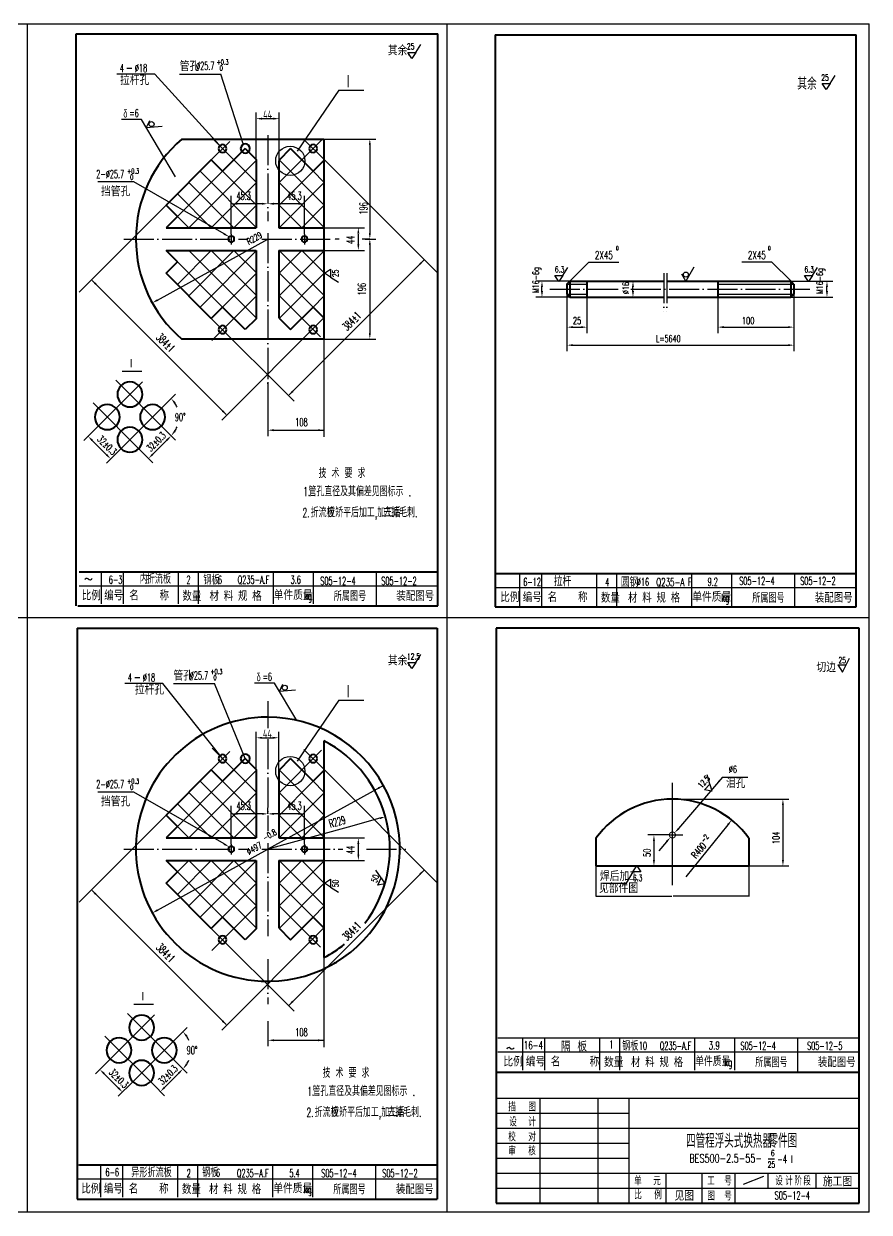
# Model space of a CAD drawing. Extents: x 0 to 3682, y 6 to 3078.
# Drawn here: x 418 to 841, y 6 to 600 of the extents above; entities that cross this region are included whole.
import ezdxf
from ezdxf.enums import TextEntityAlignment as Align

# ---------------------------------------------------------------- set-up
doc = ezdxf.new("R2010")
doc.units = 0
doc.header["$MEASUREMENT"] = 0
doc.linetypes.add('SDHS', pattern=[21, 15, -2, 0, -2, 0, -2])
doc.linetypes.add('ZHXS', pattern=[19, 15, -2, 0, -2])
doc.layers.get('0').update_dxf_attribs({"linetype": 'CONTINUOUS'})
doc.layers.get('DEFPOINTS').update_dxf_attribs({"linetype": 'CONTINUOUS'})
for name, color, linetype in [('1', 7, 'ZHXS'), ('2', 7, 'SDHS'), ('4', 7, 'CONTINUOUS'), ('5', 7, 'CONTINUOUS'), ('FRAME', 1, 'CONTINUOUS')]:
    doc.layers.add(name, color=color, linetype=linetype)
doc.styles.add('9', font='greekc', dxfattribs={"width": 0.6})
doc.styles.add('FHZ', font='txt', dxfattribs={"width": 0.7, "bigfont": 'hztxt'})
doc.styles.add('HZ', font='TXT1', dxfattribs={"width": 0.6, "bigfont": 'hztxt'})
doc.styles.add('HZ1', font='txt', dxfattribs={"width": 0.65, "bigfont": 'HZTXT'})
doc.styles.add('ROMANC', font='txt', dxfattribs={"width": 0.75, "bigfont": 'hztxt'})
doc.styles.get("Standard").update_dxf_attribs({"font": 'isocp.shx', "width": 0.707, "bigfont": 'hztxt.shx'})
doc.dimstyles.get("Standard").update_dxf_attribs({"dimtxt": 0.18, "dimasz": 0.18, "dimexe": 0.18, "dimexo": 0.0625, "dimgap": 0.09, "dimtad": 0, "dimtih": 1, "dimtoh": 1, "dimdec": 4, "dimzin": 0, "dimdsep": 46, "dimtxsty": 'Standard', "dimcen": 0.09, "dimadec": 0, "dimazin": 0, "dimtfac": 1, "dimtdec": 4, "dimtofl": 0, "dimtmove": 0, "dimatfit": 3, "dimfxl": 0, "dimtolj": 1, "dimtzin": 0, "dimarcsym": 0})

# ---------------------------------------------------------------- blocks, each defined once
blk = doc.blocks.new('V0', base_point=(433.5, 362.5))
for p, q in [((437.5, 369.5), (433.5, 362.5)), ((433.5, 362.5), (431.5, 366))]:
    blk.add_line(p, q)
blk.add_circle((433.5, 365.75), 1.25)
blk = doc.blocks.new('TK-10')
at = {"style": '9', "width": 0.6}
blk.add_text('d', height=4, dxfattribs=at).set_placement((1, 1.5))
blk = doc.blocks.new('V2F')
for p, q in [((-2, -2.5), (0, 0.5)), ((0, 0.5), (2, -2.5)), ((-2, -2.5), (-4.5, -6.5)), ((2, -2.5), (-2, -2.5))]:
    blk.add_line(p, q)
at = {"style": 'HZ', "width": 0.6}
blk.add_text('25', height=3, dxfattribs=at).set_placement((-2, -6.5))
blk = doc.blocks.new('BL')
at = {"layer": '5'}
for centre, radius, start, end in [((1.27, -0.34), 1.12, 49.07788, 162.09786), ((2.91, 1.38), 1.26, 223.92906, 329.5545)]:
    blk.add_arc(centre, radius, start, end, dxfattribs=at)
blk = doc.blocks.new('L')
at = {"layer": '4'}
blk.add_blockref('BL', (2.98, 2.54), dxfattribs=at)
blk = doc.blocks.new('*D22')
at = {"color": 0, "lineweight": -2}
for p, q in [((534.42, 532.19), (534.42, 555.57)), ((537.42, 552.57), (542.96, 552.57)), ((545.96, 531.97), (545.96, 555.57))]:
    blk.add_line(p, q, dxfattribs=at)
at = {"color": 0}
for points in [[(537.42, 553.07), (537.42, 552.07), (534.42, 552.57)], [(542.96, 553.07), (542.96, 552.07), (545.96, 552.57)]]:
    blk.add_solid(points, dxfattribs=at)
at = {"layer": 'DEFPOINTS', "color": 0}
for p in [(545.96, 552.57), (534.42, 532.19), (545.96, 531.97)]:
    blk.add_point(p, dxfattribs=at)
at = {"color": 0, "insert": (540.19, 554.66), "char_height": 4, "attachment_point": 5}
blk.add_mtext('\\A1;44', dxfattribs=at)
blk = doc.blocks.new('*D24')
at = {"color": 0, "lineweight": -2}
for p, q in [((534.42, 227.27), (534.42, 246.13)), ((545.73, 226.81), (545.73, 246.13)), ((537.42, 243.13), (542.73, 243.13))]:
    blk.add_line(p, q, dxfattribs=at)
at = {"color": 0}
for points in [[(537.42, 243.63), (537.42, 242.63), (534.42, 243.13)], [(542.73, 243.63), (542.73, 242.63), (545.73, 243.13)]]:
    blk.add_solid(points, dxfattribs=at)
at = {"layer": 'DEFPOINTS', "color": 0}
for p in [(545.73, 243.13), (534.42, 227.27), (545.73, 226.81)]:
    blk.add_point(p, dxfattribs=at)
at = {"color": 0, "insert": (540.08, 245.22), "char_height": 4, "attachment_point": 5}
blk.add_mtext('\\A1;44', dxfattribs=at)
blk = doc.blocks.new('V3Z')
for p, q in [((2, 2.5), (4.5, 6.5)), ((-2, 2.5), (2, 2.5)), ((0, -0.5), (-2, 2.5)), ((2, 2.5), (0, -0.5))]:
    blk.add_line(p, q)
at = {"style": 'HZ', "width": 0.6}
blk.add_text('12.5', height=3, dxfattribs=at).set_placement((-2.5, 4))
blk = doc.blocks.new('*D25')
at = {"color": 0, "lineweight": -2}
for p, q in [((704.34, 178.99), (704.34, 163.87)), ((780.84, 178.99), (780.84, 163.87)), ((704.52, 164.05), (742.26, 164.05)), ((780.66, 164.05), (742.92, 164.05))]:
    blk.add_line(p, q, dxfattribs=at)
at = {"color": 0}
for points in [[(704.52, 164.08), (704.52, 164.02), (704.34, 164.05)], [(780.66, 164.08), (780.66, 164.02), (780.84, 164.05)]]:
    blk.add_solid(points, dxfattribs=at)
at = {"layer": 'DEFPOINTS', "color": 0}
for p in [(704.34, 179.05), (780.84, 179.05), (780.84, 164.05)]:
    blk.add_point(p, dxfattribs=at)
at = {"color": 0, "insert": (742.59, 164.05), "char_height": 0.18, "attachment_point": 5}
blk.add_mtext('\\A1;462', dxfattribs=at)
blk = doc.blocks.new('V2', base_point=(443, 362.5))
for p, q in [((443, 362.5), (446.5, 369.5)), ((440.74, 366.27), (443, 362.5)), ((440.74, 366.27), (444.5, 366.27))]:
    blk.add_line(p, q)
at = {"style": 'HZ', "width": 0.6}
blk.add_text('25', height=3, dxfattribs=at).set_placement((441, 367))
blk = doc.blocks.new('ZL4')
at = {"layer": '4', "style": 'HZ', "width": 0.65}
for s, height, p in [('单件质量', 5, (1.5, 2.5)), ('kg', 4, (16, 2.5))]:
    blk.add_text(s, height=height, dxfattribs=at).set_placement(p)

msp = doc.modelspace()

# ---------------------------------------------------------------- linework, layer by layer
for p, q in [((0, 600), (841, 600)), ((420, 600), (420, 303)), ((630, 6), (630, 600)), ((841, 303), (841, 600)), ((614.30519, 585.69116), (616.80519, 589.69116)), ((610.30519, 585.69116), (614.30519, 585.69116)), ((612.30519, 582.69116), (610.30519, 585.69116)), ((614.30519, 585.69116), (612.30519, 582.69116)), ((469.80519, 577.86729), (472.30519, 577.86729)), ((483.84073, 574.86729), (464.80519, 574.86729)), ((516, 539.5), (483.84073, 574.86729)), ((496.1899, 574.86729), (516.80519, 574.86729)), ((528, 540), (516.80519, 574.86729)), ((821.49854, 570.07956), (823.99854, 574.07956)), ((575.86345, 566.86812), (554.86345, 536.36812)), ((575.86345, 566.86812), (588.36345, 566.86812)), ((817.49854, 570.07956), (821.49854, 570.07956)), ((819.49854, 567.07956), (817.49854, 570.07956)), ((821.49854, 570.07956), (819.49854, 567.07956)), ((477.05564, 552.1545), (467.05564, 552.1545)), ((494.16008, 523.41905), (477.05564, 552.1545)), ((521.21331, 541.15765), (512.02092, 531.96527)), ((512.43793, 542.86197), (534.41992, 520.87998)), ((567.11727, 541.80678), (545.73363, 520.42314)), ((558.33642, 542.21832), (568.58947, 531.96527)), ((568.36104, 542.34179), (594.28365, 542.34179)), ((591.28365, 539.34179), (591.28365, 495.36729)), ((534.41992, 531.73685), (500.70721, 498.02414)), ((545.73363, 532.19369), (568.36104, 509.56627)), ((568.58947, 531.96527), (625.28185, 475.27288)), ((517.67778, 526.30841), (495.05036, 503.681)), ((506.36407, 526.30841), (534.64834, 498.02414)), ((517.67778, 526.30841), (534.41992, 509.56627)), ((562.93261, 526.30841), (545.73363, 509.10943)), ((562.93261, 526.30841), (568.36104, 520.87998)), ((500.70721, 520.65156), (523.33463, 498.02414)), ((534.41992, 520.42314), (512.02092, 498.02414)), ((545.73363, 520.87998), (568.58947, 498.02414)), ((568.36104, 520.42314), (545.96205, 498.02414)), ((495.05036, 514.9947), (512.02092, 498.02414)), ((522, 494.88527), (522, 514.05415)), ((558.61039, 494.88527), (558.61039, 514.05415)), ((489.39351, 509.33785), (445.93209, 465.87643)), ((534.41992, 509.10943), (523.33463, 498.02414)), ((537.30519, 510.03617), (525, 510.03617)), ((555.61039, 510.03617), (543.30519, 510.03617)), ((545.73363, 509.56627), (557.27576, 498.02414)), ((568.36104, 509.10943), (557.27576, 498.02414)), ((495.05036, 503.681), (500.70721, 498.02414)), ((522, 494.88527), (522, 489.70464)), ((545.73363, 498.25256), (545.96205, 498.02414)), ((558.61039, 494.88527), (558.61039, 489.70464)), ((568.58947, 498.02414), (588.53362, 498.02414)), ((585.53362, 489.71043), (585.53362, 494.92404)), ((485.1438, 461.93341), (540.30519, 492.36729)), ((576, 492.36729), (574, 492.36729)), ((591.28365, 492.36729), (587.5, 492.36729)), ((589.02521, 492.36729), (594.28365, 492.36729)), ((591.28365, 489.36729), (591.28365, 445.39278)), ((512.02092, 486.71043), (495.05036, 469.73987)), ((500.70721, 486.71043), (534.41992, 452.99773)), ((523.33463, 486.71043), (500.70721, 464.08302)), ((534.64834, 486.71043), (506.36407, 458.42616)), ((512.02092, 486.71043), (534.41992, 464.31144)), ((523.33463, 486.71043), (534.41992, 475.62515)), ((568.58947, 486.71043), (545.73363, 463.8546)), ((557.27576, 486.71043), (545.73363, 475.1683)), ((545.96205, 486.71043), (545.73363, 486.48201)), ((545.96205, 486.71043), (568.36104, 464.31144)), ((550.90696, 414.46905), (618.20343, 481.76552)), ((557.27576, 486.71043), (568.36104, 475.62515)), ((568.58947, 486.71043), (588.53362, 486.71043)), ((495.05036, 481.05358), (517.67778, 458.42616)), ((545.73363, 475.62515), (562.93261, 458.42616)), ((687.78788, 474.24994), (690.28788, 478.24994)), ((691.35567, 471.37146), (700.85567, 480.87146)), ((700.85567, 480.87146), (715.85567, 480.87146)), ((792.35567, 480.87146), (777.35567, 480.87146)), ((801.91817, 471.37146), (792.35567, 480.87146)), ((812.60019, 474.24994), (815.10019, 478.24994)), ((452.38741, 471.74597), (519.43387, 404.6995)), ((534.41992, 475.1683), (517.67778, 458.42616)), ((568.36104, 475.1683), (545.73363, 452.54089)), ((691.29317, 471.37146), (674.35567, 471.37146)), ((683.78788, 474.24994), (687.78788, 474.24994)), ((685.78788, 471.24994), (683.78788, 474.24994)), ((687.78788, 474.24994), (685.78788, 471.24994)), ((689.85567, 469.87146), (699.85567, 469.87146)), ((722.91817, 471.37146), (725.85567, 471.37146)), ((765.35567, 469.87146), (803.35567, 469.87146)), ((801.91817, 471.37146), (822.85567, 471.37146)), ((810.60019, 471.24994), (808.60019, 474.24994)), ((808.60019, 474.24994), (812.60019, 474.24994)), ((812.60019, 474.24994), (810.60019, 471.24994)), ((534.41992, 463.8546), (512.24468, 441.67936)), ((545.73363, 464.31144), (566.56051, 443.48455)), ((568.36104, 463.8546), (562.93261, 458.42616)), ((691.29317, 463.37146), (674.35567, 463.37146)), ((677.35567, 466.37146), (677.35567, 468.37146)), ((689.85567, 464.87146), (699.85567, 464.87146)), ((689.85567, 464.80896), (689.85567, 445.37146)), ((689.85567, 464.80896), (689.85567, 436.37146)), ((722.85567, 466.37146), (722.85567, 468.37146)), ((722.91817, 463.37146), (725.85567, 463.37146)), ((765.35567, 464.87146), (803.35567, 464.87146)), ((801.91817, 463.37146), (822.85567, 463.37146)), ((803.35567, 464.80896), (803.35567, 436.37146)), ((819.85567, 466.37146), (819.85567, 468.37146)), ((699.85567, 463.30896), (699.85567, 445.37146)), ((765.35567, 463.30896), (765.35567, 445.37146)), ((512.02092, 452.76931), (553.36619, 411.42404)), ((568.36104, 452.99773), (517.28736, 401.92404)), ((692.85567, 448.37146), (696.85567, 448.37146)), ((768.35567, 448.37146), (800.35567, 448.37146)), ((803.35567, 448.30896), (803.35567, 445.37146)), ((568.36104, 442.39278), (568.36104, 393.472)), ((568.36104, 442.39278), (594.28365, 442.39278)), ((692.85567, 439.37146), (800.35567, 439.37146)), ((488.62931, 397.40041), (464.23413, 421.7956)), ((467.43576, 426.36729), (477.26302, 426.36729)), ((477.66916, 421.08849), (455.39529, 398.81463)), ((540.30519, 420.82818), (540.30519, 393.86729)), ((452.92042, 410.48189), (477.3156, 386.08671)), ((494.07104, 414.86296), (488.98286, 409.77478)), ((466.709, 387.50092), (488.98286, 409.77478)), ((455.39529, 398.81463), (448.27702, 391.69636)), ((488.62931, 397.40041), (494.08337, 391.94636)), ((543.30519, 396.86729), (568.36104, 396.86729)), ((452.51966, 391.69636), (459.59073, 384.62529)), ((466.709, 387.50092), (459.59073, 380.38265)), ((482.76966, 384.87529), (489.84073, 391.94636)), ((477.3156, 386.08671), (482.76966, 380.63265)), ((456.88569, 325.94735), (456.88569, 310)), ((467.88569, 325.94735), (467.88569, 310)), ((495.38569, 325.94735), (495.38569, 310)), ((505.38569, 325.94735), (505.38569, 310)), ((542.88569, 325.94735), (542.88569, 310)), ((562.88569, 325.94735), (562.88569, 310)), ((594.38569, 325.94735), (594.38569, 309)), ((666.15708, 325.06266), (666.15708, 309.11531)), ((677.15708, 325.06266), (677.15708, 309.11531)), ((704.65708, 325.06266), (704.65708, 309.11531)), ((714.65708, 325.06266), (714.65708, 309.11531)), ((752.15708, 325.06266), (752.15708, 309.11531)), ((772.15708, 325.06266), (772.15708, 309.11531)), ((803.65708, 325.06266), (803.65708, 308.11531)), ((625.22861, 318.94735), (445.88569, 318.94735)), ((834.5, 318.06266), (654, 318.06266)), ((420, 303), (420, 6)), ((841, 6), (841, 303)), ((610.30519, 280.76712), (614.30519, 280.76712)), ((612.30519, 277.76712), (610.30519, 280.76712)), ((614.30519, 280.76712), (612.30519, 277.76712)), ((614.30519, 280.76712), (616.80519, 284.76712)), ((487.79048, 270.23614), (468.75494, 270.23614)), ((473.75494, 273.23614), (476.25494, 273.23614)), ((517.67778, 232.69808), (487.79048, 270.23614)), ((493.06858, 270.23614), (513.68387, 270.23614)), ((528.99149, 232.69808), (513.68387, 270.23614)), ((543.64906, 270.44555), (533.64906, 270.44555)), ((554.7176, 251.85041), (543.64906, 270.44555)), ((575.86345, 261.86812), (554.86345, 231.36812)), ((575.86345, 261.86812), (588.36345, 261.86812)), ((512.43793, 237.93793), (534.41992, 215.95594)), ((521.21331, 236.23361), (512.02092, 227.04122)), ((567.11727, 236.88273), (545.73363, 215.4991)), ((558.33642, 237.29427), (568.58947, 227.04122)), ((534.41992, 226.8128), (500.70721, 193.1001)), ((545.73363, 227.26965), (568.36104, 204.64223)), ((568.58947, 227.04122), (625.28185, 170.34884)), ((517.67778, 221.38437), (495.05036, 198.75695)), ((506.36407, 221.38437), (534.64834, 193.1001)), ((517.67778, 221.38437), (534.41992, 204.64223)), ((562.93261, 221.38437), (545.73363, 204.18539)), ((562.93261, 221.38437), (568.36104, 215.95594)), ((742.59476, 169.54993), (742.59476, 220.54993)), ((767.75488, 223.39298), (780.34476, 223.39298)), ((500.70721, 215.72752), (523.33463, 193.1001)), ((534.41992, 215.4991), (512.02092, 193.1001)), ((598.09332, 219.32635), (540.30519, 187.44325)), ((545.73363, 215.95594), (568.58947, 193.1001)), ((568.36104, 215.4991), (545.96205, 193.1001)), ((495.05036, 210.07066), (512.02092, 193.1001)), ((522, 189.96123), (522, 209.13011)), ((540.30519, 205.11212), (540.30519, 208.11212)), ((558.61039, 189.96123), (558.61039, 209.13011)), ((489.39351, 204.41381), (445.93209, 160.95239)), ((534.41992, 204.18539), (523.33463, 193.1001)), ((537.30519, 205.11212), (525, 205.11212)), ((555.61039, 205.11212), (543.30519, 205.11212)), ((545.73363, 204.64223), (557.27576, 193.1001)), ((568.36104, 204.18539), (557.27576, 193.1001)), ((596.20951, 202.89341), (580.39783, 198.52357)), ((495.05036, 198.75695), (500.70721, 193.1001)), ((580.39783, 198.52357), (540.30519, 187.44325)), ((545.73363, 193.32852), (545.96205, 193.1001)), ((568.58947, 193.1001), (588.53362, 193.1001)), ((741.09476, 194.54993), (747.84476, 194.54993)), ((485.1438, 157.00937), (540.30519, 187.44325)), ((540.30519, 189.96123), (540.30519, 184.7806)), ((585.53362, 184.78639), (585.53362, 190)), ((500.70721, 181.78639), (495.05036, 176.12954)), ((512.02092, 181.78639), (495.05036, 164.81583)), ((500.70721, 181.78639), (534.41992, 148.07369)), ((523.33463, 181.78639), (500.70721, 159.15897)), ((534.64834, 181.78639), (506.36407, 153.50212)), ((512.02092, 181.78639), (534.41992, 159.38739)), ((523.33463, 181.78639), (534.41992, 170.7011)), ((557.27576, 181.78639), (545.73363, 170.24426)), ((545.96205, 181.78639), (545.73363, 181.55797)), ((568.58947, 181.78639), (545.73363, 158.93055)), ((545.96205, 181.78639), (568.36104, 159.38739)), ((557.27576, 181.78639), (568.36104, 170.7011)), ((568.58947, 181.78639), (588.53362, 181.78639)), ((722.84476, 176.04993), (724.84476, 179.04993)), ((724.84476, 179.04993), (726.84476, 176.04993)), ((495.05036, 176.12954), (517.67778, 153.50212)), ((550.90696, 109.54501), (618.20343, 176.84148)), ((568.61689, 170.44325), (571.61689, 172.44325)), ((571.61689, 172.44325), (571.61689, 168.44325)), ((596.90217, 173.0953), (594.23033, 176.98262)), ((595.30763, 169.42686), (596.90217, 173.0953)), ((596.90217, 173.0953), (598.85623, 170.06517)), ((722.84476, 176.04993), (719.40726, 170.54993)), ((726.84476, 176.04993), (722.84476, 176.04993)), ((452.38741, 166.82192), (519.43387, 99.77546)), ((534.41992, 170.24426), (517.67778, 153.50212)), ((545.73363, 170.7011), (562.93261, 153.50212)), ((568.36104, 170.24426), (545.73363, 147.61684)), ((571.61689, 168.44325), (568.61689, 170.44325)), ((571.61689, 168.44325), (575.61689, 165.94325)), ((598.85623, 170.06517), (595.30763, 169.42686)), ((707.84476, 170.54993), (719.84476, 170.54993)), ((534.41992, 158.93055), (512.24468, 136.75532)), ((545.73363, 159.38739), (566.56051, 138.56051)), ((568.36104, 158.93055), (562.93261, 153.50212)), ((512.02092, 147.84527), (553.36619, 106.5)), ((568.36104, 148.07369), (517.28736, 97)), ((568.36104, 133.27804), (568.36104, 88.54796)), ((573.30519, 131.05847), (573.53921, 130.82445)), ((473.32718, 109.91422), (483.15444, 109.91422)), ((483.56057, 104.63542), (461.28671, 82.36156)), ((494.52073, 80.94734), (470.12555, 105.34253)), ((540.30519, 101.44325), (540.30519, 88.94325)), ((499.96246, 98.40989), (494.87428, 93.32171)), ((458.81184, 94.02882), (483.20702, 69.63364)), ((472.60042, 71.04785), (494.87428, 93.32171)), ((543.30519, 91.94325), (568.36104, 91.94325)), ((836, 92.94735), (655.27139, 92.94735)), ((667.65708, 92.94735), (667.65708, 77)), ((678.65708, 92.94735), (678.65708, 77)), ((706.15708, 92.94735), (706.15708, 77)), ((716.15708, 92.94735), (716.15708, 77)), ((753.65708, 92.94735), (753.65708, 77)), ((773.65708, 92.94735), (773.65708, 77)), ((805.15708, 92.94735), (805.15708, 76)), ((836, 85.94735), (655.27139, 85.94735)), ((461.28671, 82.36156), (454.16844, 75.24329)), ((494.52073, 80.94734), (499.97479, 75.49329)), ((458.41108, 75.24329), (465.48215, 68.17222)), ((488.66108, 68.42222), (495.73215, 75.49329)), ((472.60042, 71.04785), (465.48215, 63.92958)), ((483.20702, 69.63364), (488.66108, 64.17958)), ((654.5, 63), (836, 63)), ((676.5, 10.5), (676.5, 63)), ((705.5, 10.5), (705.5, 63)), ((721, 10.5), (721, 63)), ((654.5, 55.5), (721, 55.5)), ((654.5, 48), (836, 48)), ((654.5, 40.5), (721, 40.5)), ((654.5, 33), (721, 33)), ((790.40485, 32.75556), (793.70095, 32.75556)), ((625, 29.44735), (445.65708, 29.44735)), ((456.65708, 29.44735), (456.65708, 13.5)), ((467.65708, 29.44735), (467.65708, 13.5)), ((495.15708, 29.44735), (495.15708, 13.5)), ((505.15708, 29.44735), (505.15708, 13.5)), ((542.65708, 29.44735), (542.65708, 13.5)), ((562.65708, 29.44735), (562.65708, 13.5)), ((594.15708, 29.44735), (594.15708, 12.5)), ((654.5, 25.5), (836, 25.5)), ((739.5, 10.5), (739.5, 25.5)), ((757.5, 10.5), (757.5, 25.5)), ((774, 10.5), (774, 25.5)), ((790.5, 18), (790.5, 25.5)), ((814.5, 18), (814.5, 25.5)), ((625, 22.44735), (445.65708, 22.44735)), ((625, 22.44735), (446.15708, 22.44735)), ((654.5, 18), (836, 18)), ((841, 6), (0, 6))]:
    msp.add_line(p, q)
at = {"color": 0}
for p, q in [((473.30792, 520.92404), (455.27481, 520.92404)), ((518.39987, 494.97271), (473.30792, 520.92404)), ((473.30792, 216), (455.27481, 216)), ((518.39987, 190.04867), (473.30792, 216))]:
    msp.add_line(p, q, dxfattribs=at)
at = {"color": 0, "linetype": 'ByBlock'}
for p, q in [((745.73386, 197.77423), (767.75488, 223.39298)), ((767.75488, 223.39298), (765.66215, 221.24345)), ((742.65726, 212.46586), (800.84476, 212.46586)), ((797.84476, 209.46586), (797.84476, 182.04993)), ((770.3293, 199.67179), (749.28837, 173.59543)), ((741.03226, 194.54993), (730.34476, 194.54993)), ((733.34476, 191.54993), (733.34476, 182.04993)), ((739.63149, 191.16334), (735.73414, 186.70922)), ((742.50476, 194.54993), (742.68476, 194.54993)), ((742.50476, 194.54993), (742.68476, 194.54993)), ((742.59476, 194.45993), (742.59476, 194.63993)), ((742.59476, 194.45993), (742.59476, 194.63993)), ((734.28226, 179.04993), (730.34476, 179.04993)), ((780.90726, 179.04993), (800.84476, 179.04993)), ((742.50476, 171.79993), (742.68476, 171.79993)), ((742.59476, 171.70993), (742.59476, 171.88993))]:
    msp.add_line(p, q, dxfattribs=at)
msp.add_lwpolyline([(841, 303), (0, 303)])
msp.add_lwpolyline([(655.27139, 76, 0.5, 0.5, 0), (836, 76, 0.5, 0.5, 0)], format="xyseb")
for centre in [(551.5, 531.5), (551.5, 226.5)]:
    msp.add_circle(centre, 7.30091)
for centre, start, end in [((482.6189, 403.41082), 21.7717204, 31.94583852), ((482.6189, 403.41082), 328.05416148, 338.2282796), ((488.51032, 86.95775), 21.7717204, 31.94583852), ((488.51032, 86.95775), 328.05416148, 338.2282796)]:
    msp.add_arc(centre, 13.19577, start, end)
for points in [[(590.78365, 539.34179), (591.78365, 539.34179), (591.28365, 542.34179)], [(525, 510.53617), (525, 509.53617), (522, 510.03617)], [(537.30519, 510.53617), (537.30519, 509.53617), (540.30519, 510.03617)], [(543.30519, 510.53617), (543.30519, 509.53617), (540.30519, 510.03617)], [(555.61039, 510.53617), (555.61039, 509.53617), (558.61039, 510.03617)], [(586.03362, 495.02414), (585.03362, 495.02414), (585.53362, 498.02414)], [(590.78365, 495.36729), (591.78365, 495.36729), (591.28365, 492.36729)], [(586.03362, 489.71043), (585.03362, 489.71043), (585.53362, 486.71043)], [(590.78365, 489.36729), (591.78365, 489.36729), (591.28365, 492.36729)], [(616.72855, 479.58354), (616.02145, 480.29065), (618.49632, 482.05841)], [(453.86228, 469.56399), (454.56939, 470.27109), (452.09452, 472.03886)], [(677.85567, 468.37146), (676.85567, 468.37146), (677.35567, 471.37146)], [(723.35567, 468.37146), (722.35567, 468.37146), (722.85567, 471.37146)], [(820.35567, 468.37146), (819.35567, 468.37146), (819.85567, 471.37146)], [(677.85567, 466.37146), (676.85567, 466.37146), (677.35567, 463.37146)], [(723.35567, 466.37146), (722.35567, 466.37146), (722.85567, 463.37146)], [(820.35567, 466.37146), (819.35567, 466.37146), (819.85567, 463.37146)], [(485.38534, 461.49563), (484.90226, 462.3712), (482.51707, 460.48418)], [(692.85567, 447.87146), (692.85567, 448.87146), (689.85567, 448.37146)], [(696.85567, 447.87146), (696.85567, 448.87146), (699.85567, 448.37146)], [(768.35567, 447.87146), (768.35567, 448.87146), (765.35567, 448.37146)], [(800.35567, 447.87146), (800.35567, 448.87146), (803.35567, 448.37146)], [(590.78365, 445.39278), (591.78365, 445.39278), (591.28365, 442.39278)], [(692.85567, 438.87146), (692.85567, 439.87146), (689.85567, 439.37146)], [(800.35567, 438.87146), (800.35567, 439.87146), (803.35567, 439.37146)], [(553.08894, 415.94393), (552.38184, 416.65104), (550.61407, 414.17616)], [(493.4247, 410.08186), (494.2076, 410.704), (491.94972, 412.74164)], [(517.27347, 406.1528), (517.98058, 406.8599), (519.74835, 404.38503)], [(452.16611, 391.3428), (452.87321, 392.04991), (450.39834, 393.81768)], [(490.19428, 391.5928), (489.48717, 392.29991), (491.96205, 394.06768)], [(493.4247, 396.73978), (494.2076, 396.11764), (491.94972, 394.08)], [(543.30519, 396.36729), (543.30519, 397.36729), (540.30519, 396.86729)], [(565.36104, 396.36729), (565.36104, 397.36729), (568.36104, 396.86729)], [(459.23717, 384.27173), (459.94428, 384.97884), (461.71205, 382.50397)], [(483.12321, 384.52173), (482.41611, 385.22884), (480.64834, 382.75397)], [(595.22505, 218.31491), (595.70813, 217.43933), (598.09332, 219.32635)], [(525, 205.61212), (525, 204.61212), (522, 205.11212)], [(537.30519, 205.61212), (537.30519, 204.61212), (540.30519, 205.11212)], [(543.30519, 205.61212), (543.30519, 204.61212), (540.30519, 205.11212)], [(555.61039, 205.61212), (555.61039, 204.61212), (558.61039, 205.11212)], [(596.3427, 202.41148), (596.07632, 203.37534), (599.10111, 203.69256)], [(586.03362, 190.1001), (585.03362, 190.1001), (585.53362, 193.1001)], [(586.03362, 184.78639), (585.03362, 184.78639), (585.53362, 181.78639)], [(616.72855, 174.6595), (616.02145, 175.3666), (618.49632, 177.13437)], [(453.86228, 164.63994), (454.56939, 165.34705), (452.09452, 167.11482)], [(485.38534, 156.57158), (484.90226, 157.44716), (482.51707, 155.56014)], [(553.08894, 111.01989), (552.38184, 111.72699), (550.61407, 109.25212)], [(517.27347, 101.22875), (517.98058, 101.93586), (519.74835, 99.46099)], [(499.31612, 93.62879), (500.09902, 94.25093), (497.84114, 96.28857)], [(543.30519, 91.44325), (543.30519, 92.44325), (540.30519, 91.94325)], [(565.36104, 91.44325), (565.36104, 92.44325), (568.36104, 91.94325)], [(458.05753, 74.88973), (458.76463, 75.59684), (456.28976, 77.36461)], [(496.0857, 75.13973), (495.37859, 75.84684), (497.85347, 77.61461)], [(499.31612, 80.28671), (500.09902, 79.66457), (497.84114, 77.62694)], [(465.12859, 67.81866), (465.8357, 68.52577), (467.60347, 66.0509)], [(489.01463, 68.06866), (488.30753, 68.77577), (486.53976, 66.3009)]]:
    msp.add_solid(points)
at = {"color": 0}
for points in [[(518.64927, 495.40607), (518.15046, 494.53936), (521, 493.47628)], [(518.64927, 190.48203), (518.15046, 189.61532), (521, 188.55224)]]:
    msp.add_solid(points, dxfattribs=at)
at = {"color": 0, "linetype": 'ByBlock'}
for points in [[(798.34476, 209.46586), (797.34476, 209.46586), (797.84476, 212.46586)], [(769.94018, 199.98578), (770.71842, 199.35781), (772.21319, 202.00653)], [(745.3756, 198.12302), (746.09211, 197.42544), (743.64113, 195.6247)], [(733.84476, 191.54993), (732.84476, 191.54993), (733.34476, 194.54993)], [(740.00778, 190.83409), (739.2552, 191.49259), (741.60701, 193.42107)], [(733.84476, 182.04993), (732.84476, 182.04993), (733.34476, 179.04993)], [(798.34476, 182.04993), (797.34476, 182.04993), (797.84476, 179.04993)]]:
    msp.add_solid(points, dxfattribs=at)
at = {"layer": '1'}
for p, q in [((540.30519, 544.29675), (540.30519, 501.36729)), ((540.30519, 495.36729), (540.30519, 436)), ((468.30519, 492.36729), (530.30519, 492.36729)), ((537.30519, 492.36729), (573.64341, 492.36729)), ((681.35567, 467.37146), (716.35567, 467.37146)), ((721.85567, 467.37146), (811.35567, 467.37146)), ((540.30519, 437.36729), (540.30519, 414.86729)), ((540.30519, 261.44325), (540.30519, 247.94325)), ((540.30519, 242.44325), (540.30519, 196.44325)), ((540.30519, 190.44325), (540.30519, 143.94325)), ((468.30519, 187.44325), (530.30519, 187.44325)), ((537.30519, 187.44325), (577.85509, 187.44325)), ((589.69664, 187.44325), (609.35116, 187.44325)), ((540.30519, 132.44325), (540.30519, 109.94325))]:
    msp.add_line(p, q, dxfattribs=at)
at = {"layer": '2'}
for p, q in [((738.35567, 475.37146), (738.35567, 455.37146)), ((739.85567, 475.37146), (739.85567, 455.37146)), ((522, 189.96123), (522, 184.7806)), ((558.61039, 189.96123), (558.61039, 184.7806))]:
    msp.add_line(p, q, dxfattribs=at)
at = {"layer": '5'}
msp.add_line((778.15294, 19.95955), (788.2351, 23.99595), dxfattribs=at)
at = {"layer": 'DEFPOINTS', "color": 0, "linetype": 'ByBlock'}
for p in [(742.59476, 212.46586), (772.21319, 202.00653), (741.09476, 194.54993), (741.5484, 193.47517), (741.60701, 193.42107), (743.58252, 195.6788), (743.64113, 195.6247), (733.34476, 179.04993), (734.34476, 179.04993), (780.84476, 179.04993), (797.84476, 179.04993), (742.59476, 171.79993)]:
    msp.add_point(p, dxfattribs=at)
at = {"layer": 'FRAME', "lineweight": 40}
for p, q in [((444.5, 452), (444.5, 595)), ((444.5, 595), (625.22861, 595)), ((625.22861, 452), (625.22861, 595)), ((654, 594.5), (654, 308.5)), ((654, 594.5), (834.5, 594.5)), ((834.5, 308.5), (834.5, 594.5)), ((497.1943, 542.34179), (568.36104, 542.34179)), ((568.36104, 542.34179), (568.36104, 442.39278)), ((528.99149, 537.62212), (517.67778, 526.30841)), ((528.99149, 537.62212), (534.41992, 532.19369)), ((551.6189, 537.62212), (545.73363, 531.73685)), ((551.6189, 537.62212), (562.93261, 526.30841)), ((512.02092, 531.96527), (489.39351, 509.33785)), ((517.67778, 526.30841), (512.02092, 531.96527)), ((534.41992, 532.19369), (534.41992, 498.02414)), ((545.73363, 531.73685), (545.73363, 498.02414)), ((562.93261, 526.30841), (568.36104, 531.73685)), ((489.39351, 509.33785), (495.05036, 503.681)), ((495.05036, 503.681), (489.39351, 498.02414)), ((489.39351, 498.02414), (534.41992, 498.02414)), ((545.73363, 498.02414), (568.36104, 498.02414)), ((495.05036, 481.05358), (489.39351, 486.71043)), ((489.39351, 486.71043), (534.41992, 486.71043)), ((534.41992, 486.71043), (534.41992, 452.54089)), ((545.73363, 486.71043), (568.36104, 486.71043)), ((545.73363, 486.71043), (545.73363, 452.99773)), ((489.39351, 475.39672), (495.05036, 481.05358)), ((512.02092, 452.76931), (489.39351, 475.39672)), ((689.85567, 469.87146), (691.35567, 471.37146)), ((689.85567, 469.87146), (689.85567, 464.87146)), ((691.29317, 471.37146), (691.29317, 463.87146)), ((691.35567, 471.37146), (738.35567, 471.37146)), ((699.85567, 471.37146), (699.85567, 463.37146)), ((739.85567, 471.37146), (801.85567, 471.37146)), ((765.35567, 471.37146), (765.35567, 463.37146)), ((801.85567, 471.37146), (801.85567, 463.87146)), ((803.35567, 469.87146), (801.85567, 471.37146)), ((803.35567, 469.87146), (803.35567, 464.87146)), ((689.85567, 464.87146), (691.35567, 463.37146)), ((691.35567, 463.37146), (738.35567, 463.37146)), ((739.85567, 463.37146), (801.85567, 463.37146)), ((803.35567, 464.87146), (801.85567, 463.37146)), ((517.67778, 458.42616), (512.02092, 452.76931)), ((528.99149, 447.11245), (517.67778, 458.42616)), ((551.6189, 447.11245), (562.93261, 458.42616)), ((562.93261, 458.42616), (568.36104, 452.99773)), ((444.5, 309), (444.5, 452)), ((534.41992, 452.54089), (528.99149, 447.11245)), ((545.73363, 452.99773), (551.6189, 447.11245)), ((625.22861, 309), (625.22861, 452)), ((534.33437, 442.39278), (497.1943, 442.39278)), ((568.36104, 442.39278), (534.33437, 442.39278)), ((625.22861, 325.94735), (445.88569, 325.94735)), ((834.5, 325.06266), (654, 325.06266)), ((445.22861, 309), (625.22861, 309)), ((654, 308.5), (834.5, 308.5)), ((445, 298), (445, 12.5)), ((445, 298), (625, 298)), ((625, 298), (625, 12.5)), ((654.5, 298), (654.5, 10.5)), ((836, 298), (654.5, 298)), ((836, 10.5), (836, 298)), ((568.36104, 241.60845), (568.36104, 133.27804)), ((528.99149, 232.69808), (517.67778, 221.38437)), ((528.99149, 232.69808), (534.41992, 227.26965)), ((551.6189, 232.69808), (545.73363, 226.8128)), ((551.6189, 232.69808), (562.93261, 221.38437)), ((512.02092, 227.04122), (489.39351, 204.41381)), ((517.67778, 221.38437), (512.02092, 227.04122)), ((534.41992, 227.26965), (534.41992, 193.1001)), ((545.73363, 226.8128), (545.73363, 193.1001)), ((562.93261, 221.38437), (568.36104, 226.8128)), ((489.39351, 204.41381), (495.05036, 198.75695)), ((495.05036, 198.75695), (489.39351, 193.1001)), ((489.39351, 193.1001), (534.41992, 193.1001)), ((545.73363, 193.1001), (568.36104, 193.1001)), ((704.34476, 192.89635), (704.34476, 179.04993)), ((780.84476, 192.89635), (780.84476, 179.04993)), ((495.05036, 176.12954), (489.39351, 181.78639)), ((489.39351, 181.78639), (534.41992, 181.78639)), ((534.41992, 181.78639), (534.41992, 147.61684)), ((545.73363, 181.78639), (568.36104, 181.78639)), ((545.73363, 181.78639), (545.73363, 148.07369)), ((704.34476, 179.04993), (780.84476, 179.04993)), ((489.39351, 170.47268), (495.05036, 176.12954)), ((512.02092, 147.84527), (489.39351, 170.47268)), ((517.67778, 153.50212), (512.02092, 147.84527)), ((528.99149, 142.18841), (517.67778, 153.50212)), ((551.6189, 142.18841), (562.93261, 153.50212)), ((562.93261, 153.50212), (568.36104, 148.07369)), ((534.41992, 147.61684), (528.99149, 142.18841)), ((545.73363, 148.07369), (551.6189, 142.18841)), ((654.5, 76), (836, 76)), ((625, 29.44735), (446.15708, 29.44735)), ((445, 12.5), (625, 12.5)), ((654.5, 10.5), (836, 10.5))]:
    msp.add_line(p, q, dxfattribs=at)
msp.add_lwpolyline([(741.09476, 194.54993, 0.5, 0.5, 1), (744.09476, 194.54993, 0.5, 0.5, 1)], format="xyseb", close=True, dxfattribs=at)
for centre, radius, start, end in [((540.30519, 492.36729), 66, 130.78295084, 229.21704916), ((517.67778, 537.62212), 2, 0, 180), ((517.67778, 537.62212), 2, 180, 0), ((528.99149, 537.62212), 2.3, 0, 180), ((528.99149, 537.62212), 2.3, 180, 0), ((562.93261, 537.62212), 2, 0, 180), ((562.93261, 537.62212), 2, 180, 0), ((522, 492.36729), 1.5, 0, 180), ((558.61039, 492.36729), 1.5, 0, 180), ((522, 492.36729), 1.5, 180, 0), ((558.61039, 492.36729), 1.5, 180, 0), ((517.67778, 447.11245), 2, 0, 180), ((517.67778, 447.11245), 2, 180, 0), ((562.93261, 447.11245), 2, 0, 180), ((562.93261, 447.11245), 2, 180, 0), ((471.30519, 414.72453), 6.25, 0, 180), ((471.30519, 414.72453), 6.25, 180, 0), ((459.99149, 403.41082), 6.25, 0, 180), ((482.6189, 403.41082), 6.25, 0, 180), ((459.99149, 403.41082), 6.25, 180, 0), ((471.30519, 392.09711), 6.25, 0, 180), ((482.6189, 403.41082), 6.25, 180, 0), ((471.30519, 392.09711), 6.25, 180, 0), ((540.30519, 187.44325), 66, 90, 267.03687082), ((540.30519, 187.44325), 66, 267.03687082, 90), ((540.30519, 187.44325), 61, 322.647483, 62.61728183), ((517.67778, 232.69808), 2, 0, 180), ((517.67778, 232.69808), 2, 180, 0), ((528.99149, 232.69808), 2.3, 0, 180), ((528.99149, 232.69808), 2.3, 180, 0), ((562.93261, 232.69808), 2, 0, 180), ((562.93261, 232.69808), 2, 180, 0), ((742.59476, 165.29993), 47.16593, 35.80950952, 144.19049048), ((522, 187.44325), 1.5, 0, 180), ((522, 187.44325), 1.5, 180, 0), ((558.61039, 187.44325), 1.5, 0, 180), ((558.61039, 187.44325), 1.5, 180, 0), ((517.67778, 142.18841), 2, 0, 180), ((562.93261, 142.18841), 2, 0, 180), ((517.67778, 142.18841), 2, 180, 0), ((562.93261, 142.18841), 2, 180, 0), ((540.30519, 187.44325), 61, 297.38271817, 308.88150202), ((477.19661, 98.27146), 6.25, 0, 180), ((477.19661, 98.27146), 6.25, 180, 0), ((465.88291, 86.95775), 6.25, 0, 180), ((488.51032, 86.95775), 6.25, 0, 180), ((465.88291, 86.95775), 6.25, 180, 0), ((488.51032, 86.95775), 6.25, 180, 0), ((477.19661, 75.64404), 6.25, 0, 180), ((477.19661, 75.64404), 6.25, 180, 0)]:
    msp.add_arc(centre, radius, start, end, dxfattribs=at)

# ---------------------------------------------------------------- block references
for name, p in [('TK-10', (467.05564, 551.6545)), ('V0', (749.35567, 471.37146)), ('L', (445.50906, 319.48063)), ('V2', (827.59801, 275.90449)), ('TK-10', (533.64906, 269.94555))]:
    msp.add_blockref(name, p)
for name, p, rotation in [('V0', (479.48323, 548.01616), 304.1606996175859), ('V2F', (569.11689, 475.36729), 90), ('V0', (546.07665, 266.30721), 304.1606996175859), ('V3Z', (761.84678, 216.86399), 47.99999999999981)]:
    msp.add_blockref(name, p, dxfattribs=dict(rotation=rotation))
at = {"layer": '4'}
for name, p in [('BL', (659.5, 87.5)), ('ZL4', (752.5, 76.5))]:
    msp.add_blockref(name, p, dxfattribs=at)

# ---------------------------------------------------------------- texts
for s, height, style, width, p in [('其余:', 5, 'ROMANC', 0.75, (600.30519, 584.19116)), ('25', 3, 'HZ', 0.6, (609.80519, 587.19116)), ('4', 4, 'HZ', 0.6, (466.30519, 575.86729)), ('%%c18', 4, 'HZ', 0.6, (473.80519, 575.86729)), ('管孔', 5, 'ROMANC', 0.75, (496.23353, 576.36729)), ('%%c25.7', 4, 'HZ', 0.6, (504.34491, 576.94817)), ('+0.3', 2.5, 'HZ', 0.6, (514.6997, 579.60427)), ('0', 2.5, 'HZ', 0.6, (516.1997, 576.60427)), ('拉杆孔', 5, 'ROMANC', 0.75, (466.35992, 569.36729)), ('I', 6, 'HZ', 0.6, (579.86345, 568.36812)), ('其余', 6, 'HZ', 0.65, (804.99854, 567.07956)), ('25', 3, 'HZ', 0.6, (816.99854, 571.57956)), ('=6', 4, 'HZ', 0.6, (471.02359, 553.35876)), ('2-%%c25.7', 4, 'HZ', 0.6, (454.47385, 522.87162)), ('+0.3', 2.5, 'HZ', 0.6, (469.94877, 525.08142)), ('0', 2.5, 'HZ', 0.6, (471.44877, 522.08142)), ('挡管孔', 5, 'ROMANC', 0.75, (456.85687, 513.80611)), ('0', 2, 'HZ', 0.65, (714.35567, 486.87146)), ('0', 2, 'HZ', 0.65, (790.35567, 486.87146)), ('2X45', 4, 'HZ', 0.65, (703.85567, 482.37146)), ('2X45', 4, 'HZ', 0.65, (780.35567, 482.37146)), ('6.3', 3, 'HZ', 0.6, (683.78788, 475.74994)), ('6.3', 3, 'HZ', 0.6, (808.60019, 475.74994)), ('25', 3.5, 'HZ', 0.65, (692.85567, 449.87146)), ('100', 3.5, 'HZ', 0.65, (777.35567, 449.87146)), ('L=5640', 3.5, 'HZ', 0.6, (734.35567, 440.87146)), ('I', 4, 'HZ', 0.6, (471.51428, 428.36729)), ('90%%d', 4, 'HZ', 0.6, (493.80519, 401.41082)), ('108', 4, 'HZ', 0.6, (554.00519, 398.86729)), ('技', 4.5, 'HZ1', 0.65, (565.63117, 373.01327)), ('术', 4.5, 'HZ1', 0.65, (572.13117, 373.01327)), ('要', 4.5, 'HZ1', 0.65, (578.63117, 373.01327)), ('求', 4.5, 'HZ1', 0.65, (585.13117, 373.01327)), ('1.', 4.5, 'HZ', 0.6, (558.02515, 363.95454)), ('管孔直径及其偏差见图标示 .', 4.5, 'HZ1', 0.65, (560.64808, 363.91284)), ('2.', 4.5, 'HZ', 0.6, (557.65238, 353.37699)), ('折流板', 4.5, 'HZ1', 0.65, (561.72855, 353.39271)), ('应矫平后加工,加工后', 4.5, 'HZ1', 0.65, (570.04878, 353.39271)), ('去掉毛刺.', 4.5, 'HZ1', 0.65, (598.09524, 353.43025)), ('6-3', 4, 'HZ', 0.6, (460.73046, 320.13347)), ('内', 5, 'HZ', 0.6, (476.23046, 320.13347)), ('折流板', 5, 'HZ', 0.6, (479.73046, 320.13347)), ('2', 4, 'HZ', 0.6, (499.57492, 320.13347)), ('钢板', 5, 'HZ', 0.6, (508.03604, 319.68982)), ('6', 4, 'HZ', 0.6, (515.29538, 320.06565)), ('Q235-A.F', 4, 'HZ', 0.6, (525.20493, 320.13347)), ('3.6', 4, 'HZ', 0.6, (551.64966, 320.1488)), ('S05-12-4', 4, 'HZ', 0.6, (566.5, 319.5)), ('S05-12-2', 4, 'HZ', 0.6, (597, 319.5)), ('6-12', 4, 'HZ', 0.6, (668, 319)), ('拉杆', 5, 'HZ', 0.65, (683.26347, 318.90187)), ('4', 4, 'HZ', 0.6, (708.90893, 318.90187)), ('圆钢', 5, 'HZ', 0.65, (716.76997, 318.51087)), ('%%c16', 4, 'HZ', 0.6, (724.76997, 319.01087)), ('Q235-A', 4, 'HZ', 0.65, (734.50894, 318.90187)), ('F', 4, 'HZ', 0.6, (750.38149, 319.06154)), ('9.2', 4, 'HZ', 0.6, (760.16928, 319.09242)), ('S05-12-4', 4, 'HZ', 0.6, (776, 319.5)), ('S05-12-2', 4, 'HZ', 0.6, (806.5, 319.5)), ('比例', 5, 'HZ', 0.7, (447.28453, 311.8341)), ('编号', 5, 'HZ', 0.7, (458.47523, 311.8341)), ('名    称', 5, 'HZ', 0.7, (470.97679, 311.8341)), ('数量', 5, 'HZ', 0.7, (497.56498, 311.55432)), ('材 料 规 格', 5, 'HZ', 0.7, (511.09199, 311.55432)), ('单件质量', 5, 'ROMANC', 0.75, (543.22861, 312)), ('kg', 4, 'HZ', 0.65, (558.34182, 312)), ('所属图号', 5, 'HZ', 0.6, (573.22861, 311.5)), ('装配图号', 5, 'HZ', 0.7, (604.53344, 311.55432)), ('比例', 5, 'HZ', 0.7, (656.55592, 310.94941)), ('编号', 5, 'HZ', 0.7, (667.74663, 310.94941)), ('名    称', 5, 'HZ', 0.7, (680.24818, 310.94941)), ('数量', 5, 'HZ', 0.7, (706.83638, 310.66963)), ('材 料 规 格', 5, 'HZ', 0.7, (720.36339, 310.66963)), ('单件质量', 5, 'ROMANC', 0.75, (752.5, 311.11531)), ('kg', 4, 'HZ', 0.65, (767, 311.11531)), ('所属图号', 5, 'HZ', 0.6, (782.5, 310.61531)), ('装配图号', 5, 'HZ', 0.7, (813.80483, 310.66963)), ('12.5', 3, 'HZ', 0.6, (609.80519, 282.26712)), ('其余:', 5, 'ROMANC', 0.75, (600.30519, 279.26712)), ('切边', 5, 'ROMANC', 0.75, (814.59801, 275.90449)), ('4', 4, 'HZ', 0.6, (470.25494, 271.23614)), ('%%c18', 4, 'HZ', 0.6, (477.75494, 271.23614)), ('管孔', 5, 'ROMANC', 0.75, (493.11221, 271.73614)), ('%%c25.7', 4, 'HZ', 0.6, (501.22359, 272.31702)), ('+0.3', 2.5, 'HZ', 0.6, (511.57838, 274.97312)), ('0', 2.5, 'HZ', 0.6, (513.07838, 271.97312)), ('=6', 4, 'HZ', 0.6, (537.61701, 271.64981)), ('拉杆孔', 5, 'ROMANC', 0.75, (473.75494, 264.73614)), ('I', 6, 'HZ', 0.6, (579.86345, 263.36812)), ('2-%%c25.7', 4, 'HZ', 0.6, (454.47385, 217.94758)), ('+0.3', 2.5, 'HZ', 0.6, (469.94877, 220.15737)), ('泪孔', 5, 'ROMANC', 0.75, (769.34476, 218.04993)), ('挡管孔', 5, 'ROMANC', 0.75, (456.85687, 208.88207)), ('0', 2.5, 'HZ', 0.6, (471.44877, 217.15737)), ('焊后加工', 5, 'ROMANC', 0.75, (706.34838, 171.54993)), ('6.3', 3, 'HZ', 0.6, (722.84476, 171.54993)), ('见部件图', 5, 'ROMANC', 0.75, (705.9125, 165.54993)), ('I', 4, 'HZ', 0.6, (477.4057, 111.91422)), ('108', 4, 'HZ', 0.6, (554.00519, 93.94325)), ('16-4', 4, 'HZ1', 0.65, (668.27139, 87.5)), ('隔 板', 5, 'ROMANC', 0.75, (686.79069, 86.43497)), ('1', 4, 'HZ', 0.6, (711.05516, 87.84674)), ('钢板', 5, 'HZ', 0.6, (717.46537, 86.75904)), ('10', 4, 'HZ', 0.6, (725.8316, 87.1989)), ('Q235-A.F', 4, 'HZ', 0.6, (736.26671, 87.1989)), ('3.9', 4, 'HZ', 0.65, (760.70712, 87.358)), ('S05-12-4', 4, 'HZ', 0.6, (776.5869, 87.17948)), ('S05-12-5', 4, 'HZ', 0.6, (809.90472, 87.17948)), ('90%%d', 4, 'HZ', 0.6, (499.69661, 84.95775)), ('比例', 5, 'ROMANC', 0.75, (658.05592, 78.8341)), ('编号', 5, 'ROMANC', 0.75, (669.24663, 78.8341)), ('名    称', 5, 'ROMANC', 0.75, (681.74818, 78.8341)), ('数量', 5, 'ROMANC', 0.75, (708.33638, 78.55432)), ('材 料 规 格', 5, 'HZ', 0.7, (721.86339, 78.55432)), ('装配图号', 5, 'HZ', 0.7, (815.30483, 78.55432)), ('技', 4.5, 'HZ1', 0.65, (567.62089, 73.2732)), ('术', 4.5, 'HZ1', 0.65, (574.12089, 73.2732)), ('要', 4.5, 'HZ1', 0.65, (580.62089, 73.2732)), ('求', 4.5, 'HZ1', 0.65, (587.12089, 73.2732)), ('1.', 4.5, 'HZ', 0.6, (560.01487, 64.21446)), ('管孔直径及其偏差见图标示 .', 4.5, 'HZ1', 0.65, (562.63781, 64.17276)), ('描', 4, 'HZ', 0.7, (660.5, 56.5)), ('图', 4, 'HZ', 0.7, (670.5, 56.5)), ('2.', 4.5, 'HZ', 0.6, (559.64211, 53.63691)), ('折流板', 4.5, 'HZ1', 0.65, (563.71828, 53.65263)), ('应矫平后加工,加工后', 4.5, 'HZ1', 0.65, (572.03851, 53.65263)), ('去掉毛刺.', 4.5, 'HZ1', 0.65, (600.08497, 53.69017)), ('设', 4, 'HZ', 0.7, (661, 49)), ('计', 4, 'HZ', 0.7, (670.5, 49)), ('校', 4, 'HZ', 0.7, (660.5, 41.5)), ('对', 4, 'HZ', 0.7, (670.5, 41.5)), ('四管程浮头式换热器', 7, 'HZ1', 0.65, (749.39999, 38.15876)), ('零件图', 7, 'HZ1', 0.65, (790.64688, 38.25617)), ('审', 4, 'HZ', 0.7, (660.5, 34.5)), ('核', 4, 'HZ', 0.7, (670.5, 34.5)), ('6', 3, 'HZ', 0.6, (791.82419, 34.09044)), ('BES500-2.5-55-', 4.2, 'HZ1', 0.7, (751.05706, 30.8332)), ('25', 3, 'HZ', 0.6, (790.20323, 28.29213)), ('-4', 4.2, 'HZ', 0.6, (794.99162, 30.46431)), ('I', 3.6, 'FHZ', 0.7, (801.93932, 30.74624)), ('6-6', 4, 'HZ', 0.6, (459.06761, 24)), ('异形折流板', 5, 'HZ', 0.6, (472, 23.5)), ('2', 4, 'HZ', 0.6, (499.7039, 23.5)), ('钢板', 5, 'HZ', 0.6, (507.44546, 23.5)), ('6', 4, 'HZ', 0.6, (514.35106, 23.71061)), ('Q235-A.F', 4, 'HZ', 0.6, (524.83507, 23.5)), ('5.4', 4, 'HZ', 0.6, (551.06235, 23.5)), ('S05-12-4', 4, 'HZ', 0.6, (567, 23.5)), ('S05-12-2', 4, 'HZ', 0.6, (597.5, 23.5)), ('单', 4, 'HZ', 0.7, (723.5, 19.5)), ('设', 4, 'HZ', 0.7, (794, 19.5)), ('计', 4, 'HZ', 0.7, (799, 19.5)), ('阶', 4, 'HZ', 0.7, (803.5, 19.5)), ('段', 4, 'HZ', 0.7, (808, 19.5)), ('施工图', 5, 'ROMANC', 0.75, (817.80352, 18.92103)), ('比例', 5, 'HZ', 0.7, (447.05592, 15.3341)), ('编号', 5, 'HZ', 0.7, (458.24663, 15.3341)), ('名    称', 5, 'HZ', 0.7, (470.74818, 15.3341)), ('数量', 5, 'HZ', 0.7, (497.33638, 15.05432)), ('材 料 规 格', 5, 'HZ', 0.7, (510.86339, 15.05432)), ('单件质量', 5, 'ROMANC', 0.75, (543, 15.5)), ('kg', 4, 'HZ', 0.65, (558.24917, 15.5)), ('所属图号', 5, 'HZ', 0.6, (573, 15)), ('装配图号', 5, 'HZ', 0.7, (604.30483, 15.05432)), ('元', 4, 'HZ', 0.7, (733, 19.5)), ('工', 4, 'HZ', 0.7, (760, 19.5)), ('号', 4, 'HZ', 0.7, (768.5, 19.5)), ('比', 4, 'HZ', 0.7, (723.5, 12.5)), ('例', 4, 'HZ', 0.7, (733.5, 12.5)), ('见图', 5, 'ROMANC', 0.75, (743.64127, 11.77323)), ('图', 4, 'HZ', 0.7, (760, 12)), ('号', 4, 'HZ', 0.7, (768.5, 12)), ('S05-12-4', 4, 'HZ', 0.6, (793.72342, 12.38304))]:
    msp.add_text(s, height=height, dxfattribs=dict(style=style, width=width)).set_placement(p)
at = {"style": 'HZ', "width": 0.6}
for p in [(528.2, 514.03617), (553.59378, 514.03617), (528.2, 209.11212), (553.59378, 209.11212)]:
    msp.add_text('45.3', height=4, dxfattribs=at).set_placement(p, align=Align.MIDDLE_CENTER)
for s, rotation, p in [('196', 90, (588.08021, 507.7215)), ('196', 90, (587.28365, 467.38004)), ('R229', 15.44909566, (575.00454, 201.18298))]:
    msp.add_text(s, height=4, rotation=rotation, dxfattribs=at).set_placement(p, align=Align.MIDDLE_CENTER)
at = {"style": 'HZ'}
for s, height, rotation, width, p in [('R229', 3.2, 30, 0.6, (530.80519, 489.36729)), ('44', 4, 90, 0.6, (583.53362, 489.92404)), ('M16-6g', 3.2, 90, 0.6, (675.85567, 465.37146)), ('%%c16', 3.2, 90, 0.6, (720.85567, 464.87146)), ('M16-6g', 3.2, 90, 0.6, (817.85567, 464.87146)), ('384%%p1', 4, 45, 0.6, (579.88829, 446.27881)), ('384%%p1', 4, 315, 0.6, (484.07216, 442.88964)), ('32%%p0.3', 3.5, 315, 0.6, (454.65326, 392.08191)), ('32%%p0.3', 3.5, 45, 0.6, (481.7224, 385.89352)), ('-0.8', 3, 30, 0.6, (538.80519, 191.44325)), ('%%c497', 3.2, 30, 0.6, (530.80519, 184.44325)), ('R400', 3.5, 49, 0.65, (754.34476, 182.54993)), ('-2', 2.5, 49, 0.65, (758.34476, 190.54993)), ('44', 4, 90, 0.6, (583.53362, 185)), ('50', 3, 73.03251522, 0.6, (594.77476, 170.54694)), ('50', 3, 90, 0.6, (575.61689, 168.44325)), ('384%%p1', 4, 45, 0.6, (579.88829, 141.35477)), ('384%%p1', 4, 315, 0.6, (484.07216, 137.9656)), ('32%%p0.3', 3.5, 315, 0.6, (460.54468, 75.62884)), ('32%%p0.3', 3.5, 45, 0.6, (487.61382, 69.44045))]:
    msp.add_text(s, height=height, rotation=rotation, dxfattribs=dict(at, width=width)).set_placement(p)
at = {"color": 0, "linetype": 'ByBlock', "style": 'HZ', "width": 0.65}
msp.add_text('%%C6', height=3.5, dxfattribs=at).set_placement((770.75488, 225.64298))
for s, p in [('104', (796.09476, 190.04331)), ('50', (731.59476, 183.59368))]:
    msp.add_text(s, height=3.5, rotation=90, dxfattribs=at).set_placement(p)
at = {"layer": '4', "style": 'HZ', "width": 0.6}
msp.add_text('所属图号', height=5, dxfattribs=at).set_placement((784, 78.5))

# ---------------------------------------------------------------- dimensions: what is measured, and where the dimension line sits
for base, p1, p2, picture, middle in [((545.96205, 552.57209), (534.41992, 532.19369), (545.96205, 531.96527), '*D22', (540.19098, 554.66209)), ((545.73363, 243.12609), (534.41992, 227.26965), (545.73363, 226.8128), '*D24', (540.07677, 245.21609))]:
    dim = msp.add_linear_dim(base=base, p1=p1, p2=p2, text='44', dimstyle='Standard', override={"dimtxt": 4, "dimasz": 3, "dimexe": 3, "dimexo": 0, "dimtad": 1, "dimtih": 0, "dimtoh": 0, "dimtmove": 2})
    dim.commit()
    dim.dimension.update_dxf_attribs({"geometry": picture, "text_midpoint": middle})
dim = msp.add_linear_dim(base=(780.84476, 164.04993), p1=(704.34476, 179.04993), p2=(780.84476, 179.04993), text='462', dimstyle='Standard')
dim.commit()
dim.dimension.update_dxf_attribs({"geometry": '*D25', "text_midpoint": (742.59476, 164.04993), "dimtype": 160})

doc.saveas('drawing.dxf')
